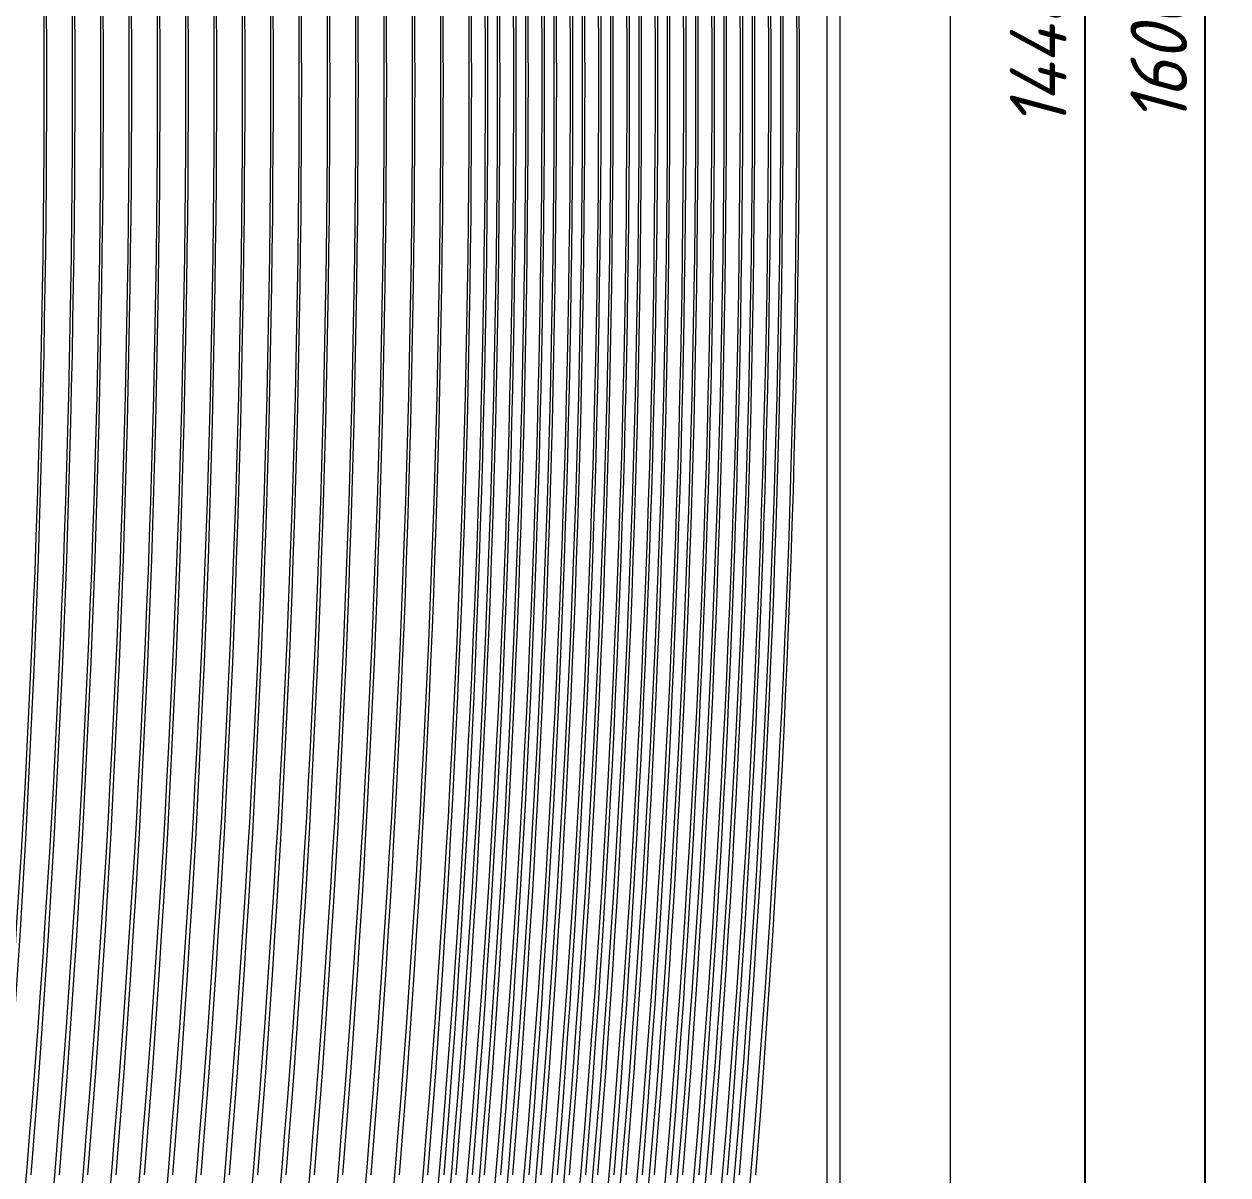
# Model space of a CAD drawing. Header units: millimetres. Extents: x 18217 to 37054, y 415 to 7180.
# Drawn here: x 30043 to 30787, y 5308 to 6019 of the extents above; entities that cross this region are included whole.
import ezdxf

# ---------------------------------------------------------------- set-up
doc = ezdxf.new("R2010")
doc.units = ezdxf.units.MM
doc.styles.add('GENISO', font='geniso.shx', dxfattribs={"oblique": 15})
doc.dimstyles.new('Scale', dxfattribs={"dimscale": 14, "dimtxt": 2.5, "dimasz": 2.5, "dimexe": 1, "dimexo": 1, "dimgap": 0.8, "dimtad": 1, "dimdec": 0, "dimzin": 0, "dimtxsty": 'GENISO', "dimcen": 2.5, "dimclrd": 1, "dimclre": 1, "dimclrt": 256, "dimadec": 0, "dimazin": 0, "dimtfac": 1, "dimtdec": 0, "dimtmove": 0, "dimatfit": 3, "dimfxl": 1, "dimtzin": 0, "dimlwd": -1, "dimlwe": -1, "dimarcsym": 0})
doc.dimstyles.new('Scale 1B2', dxfattribs={"dimscale": 14, "dimtxt": 2.5, "dimasz": 2.5, "dimexe": 1, "dimexo": 1, "dimgap": 0.8, "dimtad": 1, "dimdec": 0, "dimlfac": 0.5, "dimzin": 0, "dimtxsty": 'GENISO', "dimcen": 2.5, "dimclrd": 1, "dimclre": 1, "dimclrt": 256, "dimadec": 0, "dimazin": 0, "dimtfac": 1, "dimtdec": 0, "dimtmove": 0, "dimatfit": 3, "dimfxl": 1, "dimtzin": 0, "dimlwd": -1, "dimlwe": -1, "dimarcsym": 0})

# ---------------------------------------------------------------- blocks, each defined once
blk = doc.blocks.new('*D199')
at = {"color": 1, "transparency": 16777216}
for p, q in [((30553.22, 6844.68), (30712.4, 6844.68)), ((30698.4, 6809.68), (30698.4, 5185.68)), ((30553.22, 5150.68), (30712.4, 5150.68))]:
    blk.add_line(p, q, dxfattribs=at)
for points in [[(30692.57, 6809.68), (30704.24, 6809.68), (30698.4, 6844.68)], [(30692.57, 5185.68), (30704.24, 5185.68), (30698.4, 5150.68)]]:
    blk.add_solid(points, dxfattribs=at)
at = {"layer": 'Defpoints', "color": 0, "transparency": 16777216}
for p in [(30539.22, 6844.68), (30539.22, 5150.68), (30698.4, 5150.68)]:
    blk.add_point(p, dxfattribs=at)
at = {"transparency": 16777216, "insert": (30669.7, 5997.68), "char_height": 35, "attachment_point": 5, "rotation": 90, "style": 'GENISO'}
blk.add_mtext('1448', dxfattribs=at)
blk = doc.blocks.new('*D200')
at = {"color": 1, "transparency": 16777216}
for p, q in [((30629.22, 6920.68), (30786.87, 6920.68)), ((30772.87, 5109.68), (30772.87, 6885.68)), ((30629.22, 5074.68), (30786.87, 5074.68))]:
    blk.add_line(p, q, dxfattribs=at)
for points in [[(30767.04, 6885.68), (30778.7, 6885.68), (30772.87, 6920.68)], [(30767.04, 5109.68), (30778.7, 5109.68), (30772.87, 5074.68)]]:
    blk.add_solid(points, dxfattribs=at)
at = {"layer": 'Defpoints', "color": 0, "transparency": 16777216}
for p in [(30615.22, 6920.68), (30772.87, 6920.68), (30615.22, 5074.68)]:
    blk.add_point(p, dxfattribs=at)
at = {"transparency": 16777216, "insert": (30744.17, 5997.68), "char_height": 35, "attachment_point": 5, "rotation": 90, "style": 'GENISO'}
blk.add_mtext('1600', dxfattribs=at)

msp = doc.modelspace()

# ---------------------------------------------------------------- linework, layer by layer
at = {"linetype": 'ByBlock', "lineweight": 9}
for p, q in [((30539.22, 5150.68), (30539.22, 6844.68)), ((30547.22, 6844.68), (30547.22, 5150.68)), ((30615.22, 6844.68), (30615.22, 5150.68))]:
    msp.add_line(p, q, dxfattribs=at)
for centre, radius, start, end in [((22031.89, 5984.01), 8023.83, 355.043868, 4.956132), ((22049.39, 5984.01), 8023.83, 355.043868, 4.956132), ((22066.89, 5984.01), 8023.83, 355.043868, 4.956132), ((22084.39, 5984.01), 8023.83, 355.043868, 4.956132), ((22101.89, 5984.01), 8023.83, 355.043868, 4.956132), ((22119.39, 5984.01), 8023.83, 355.043868, 4.956132), ((22136.89, 5984.01), 8023.83, 355.043868, 4.956132), ((22154.39, 5984.01), 8023.83, 355.043868, 4.956132), ((22171.89, 5984.01), 8023.83, 355.043868, 4.956132), ((22189.39, 5984.01), 8023.83, 355.043868, 4.956132), ((22206.89, 5984.01), 8023.83, 355.043868, 4.956132), ((22224.39, 5984.01), 8023.83, 355.043868, 4.956132), ((22241.89, 5984.01), 8023.83, 355.043868, 4.956132), ((22259.39, 5984.01), 8023.83, 355.043868, 4.956132), ((22276.89, 5984.01), 8023.83, 355.043868, 4.956132), ((22294.39, 5984.01), 8023.83, 355.043868, 4.956132), ((22304.39, 5984.01), 8023.83, 355.043868, 4.956132), ((22311.89, 5984.01), 8023.83, 355.043868, 4.956132), ((22321.89, 5984.01), 8023.83, 355.043868, 4.956132), ((22329.39, 5984.01), 8023.83, 355.043868, 4.956132), ((22339.39, 5984.01), 8023.83, 355.043868, 4.956132), ((22346.89, 5984.01), 8023.83, 355.043868, 4.956132), ((22356.89, 5984.01), 8023.83, 355.043868, 4.956132), ((22364.39, 5984.01), 8023.83, 355.043868, 4.956132), ((22374.39, 5984.01), 8023.83, 355.043868, 4.956132), ((22381.89, 5984.01), 8023.83, 355.043868, 4.956132), ((22391.89, 5984.01), 8023.83, 355.043868, 4.956132), ((22399.39, 5984.01), 8023.83, 355.043868, 4.956132), ((22409.39, 5984.01), 8023.83, 355.043868, 4.956132), ((22416.89, 5984.01), 8023.83, 355.043868, 4.956132), ((22426.89, 5984.01), 8023.83, 355.043868, 4.956132), ((22434.39, 5984.01), 8023.83, 355.043868, 4.956132), ((22444.39, 5984.01), 8023.83, 355.043868, 4.956132), ((22451.89, 5984.01), 8023.83, 355.043868, 4.956132), ((22461.89, 5984.01), 8023.83, 355.043868, 4.956132), ((22469.39, 5984.01), 8023.83, 355.043868, 4.956132), ((22479.39, 5984.01), 8023.83, 355.043868, 4.956132), ((22486.89, 5984.01), 8023.83, 355.043868, 4.956132), ((22496.89, 5984.01), 8023.83, 355.043868, 4.956132), ((21591.17, 5984.01), 8466.05, 355.418517, 4.581483), ((21608.67, 5984.01), 8466.05, 355.418517, 4.581483), ((21626.17, 5984.01), 8466.05, 355.418517, 4.581483), ((21643.67, 5984.01), 8466.05, 355.418517, 4.581483), ((21661.17, 5984.01), 8466.05, 355.418517, 4.581483), ((21678.67, 5984.01), 8466.05, 355.418517, 4.581483), ((21696.17, 5984.01), 8466.05, 355.418517, 4.581483), ((21713.67, 5984.01), 8466.05, 355.418517, 4.581483), ((21731.17, 5984.01), 8466.05, 355.418517, 4.581483), ((21748.67, 5984.01), 8466.05, 355.418517, 4.581483), ((21766.17, 5984.01), 8466.05, 355.418517, 4.581483), ((21783.67, 5984.01), 8466.05, 355.418517, 4.581483), ((21801.17, 5984.01), 8466.05, 355.418517, 4.581483), ((21818.67, 5984.01), 8466.05, 355.418517, 4.581483), ((21836.17, 5984.01), 8466.05, 355.418517, 4.581483), ((21853.67, 5984.01), 8466.05, 355.418517, 4.581483), ((21863.67, 5984.01), 8466.05, 355.418517, 4.581483), ((21871.17, 5984.01), 8466.05, 355.418517, 4.581483), ((21881.17, 5984.01), 8466.05, 355.418517, 4.581483), ((21888.67, 5984.01), 8466.05, 355.418517, 4.581483), ((21898.67, 5984.01), 8466.05, 355.418517, 4.581483), ((21906.17, 5984.01), 8466.05, 355.418517, 4.581483), ((21916.17, 5984.01), 8466.05, 355.418517, 4.581483), ((21923.67, 5984.01), 8466.05, 355.418517, 4.581483), ((21933.67, 5984.01), 8466.05, 355.418517, 4.581483), ((21941.17, 5984.01), 8466.05, 355.418517, 4.581483), ((21951.17, 5984.01), 8466.05, 355.418517, 4.581483), ((21958.67, 5984.01), 8466.05, 355.418517, 4.581483), ((21968.67, 5984.01), 8466.05, 355.418517, 4.581483), ((21976.17, 5984.01), 8466.05, 355.418517, 4.581483), ((21986.17, 5984.01), 8466.05, 355.418517, 4.581483), ((21993.67, 5984.01), 8466.05, 355.418517, 4.581483), ((22003.67, 5984.01), 8466.05, 355.418517, 4.581483), ((22011.17, 5984.01), 8466.05, 355.418517, 4.581483), ((22021.17, 5984.01), 8466.05, 355.418517, 4.581483), ((22028.67, 5984.01), 8466.05, 355.418517, 4.581483), ((22038.67, 5984.01), 8466.05, 355.418517, 4.581483), ((22046.17, 5984.01), 8466.05, 355.418517, 4.581483), ((22056.17, 5984.01), 8466.05, 355.418517, 4.581483)]:
    msp.add_arc(centre, radius, start, end, dxfattribs=at)

# ---------------------------------------------------------------- dimensions: what is measured, and where the dimension line sits
for base, p1, p2, text, dimstyle, picture, middle in [((30772.87, 6920.68), (30615.22, 5074.68), (30615.22, 6920.68), '1600', 'Scale 1B2', '*D200', (30744.17, 5997.68)), ((30698.4, 5150.68), (30539.22, 6844.68), (30539.22, 5150.68), '1448', 'Scale', '*D199', (30669.7, 5997.68))]:
    dim = msp.add_linear_dim(base=base, p1=p1, p2=p2, angle=90, text=text, dimstyle=dimstyle)
    dim.commit()
    dim.dimension.update_dxf_attribs({"geometry": picture, "text_midpoint": middle})

doc.saveas('drawing.dxf')
